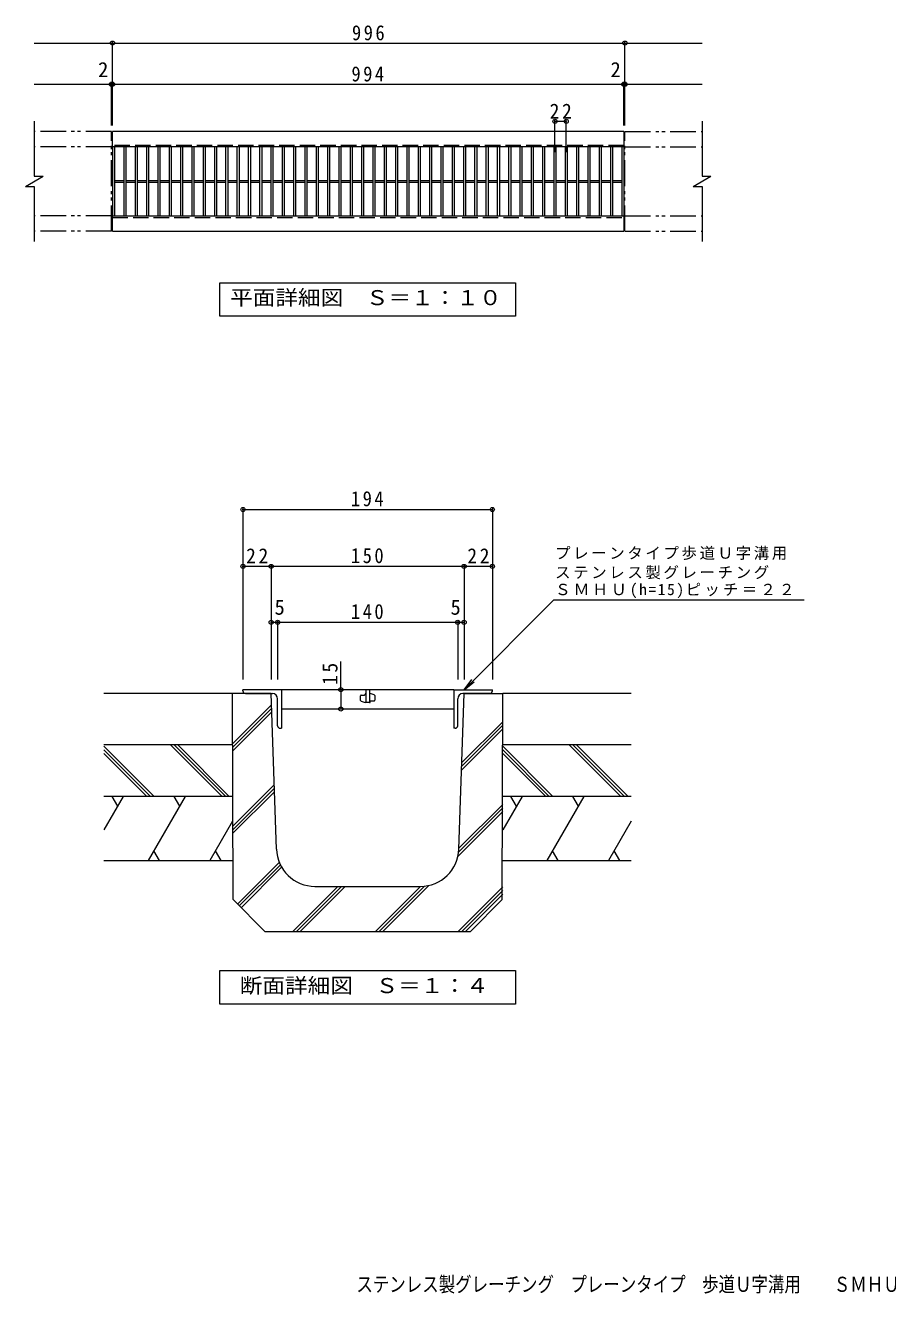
# Model space of a CAD drawing. Units: millimetres at full size, with parts at other scales. Extents: x -628 to 713, y -545 to 442.
# Drawn here: x -628 to 43, y -545 to 442 of the extents above; entities that cross this region are included whole.
import ezdxf
from ezdxf.enums import TextEntityAlignment as Align

# ---------------------------------------------------------------- set-up
doc = ezdxf.new("R2010")
doc.units = ezdxf.units.MM
doc.header["$LTSCALE"] = 4
doc.header["$PDMODE"] = 32
doc.header["$PDSIZE"] = 3.2
doc.linetypes.add('DASHED3', pattern=[4, 3, -1])
doc.linetypes.add('DOUBLE_CHAIN1', pattern=[8.8, 5, -1, 0.6, -0.6, 0.6, -1])
for name, color, linetype, lineweight in [('A-0', 7, 'Continuous', 9), ('A-2', 3, 'Continuous', 9), ('A-5', 7, 'Continuous', 9), ('A-6', 6, 'Continuous', 9), ('C-1', 2, 'Continuous', 9), ('C-2', 3, 'Continuous', 9), ('C-4', 7, 'Continuous', 9), ('C-5', 7, 'Continuous', 9)]:
    doc.layers.add(name, color=color, linetype=linetype, lineweight=lineweight)
doc.layers.add('F-5_F-5ﾚｲﾔ', color=2, linetype='Continuous')
doc.styles.add('ＭＳ ゴシック', font='')
doc.styles.get('ＭＳ ゴシック').set_extended_font_data('MS Gothic')

msp = doc.modelspace()

# ---------------------------------------------------------------- linework, layer by layer
at = {"layer": 'A-0'}
for p, q in [((-458.718, 66.327), (-458.718, -67.02)), ((-458.718, 65.127), (-264.718, 65.127)), ((-264.718, 66.327), (-264.718, -67.02)), ((-436.718, 20.849), (-458.718, 20.849)), ((-436.718, 22.049), (-436.718, -67.02)), ((-286.718, 20.849), (-436.718, 20.849)), ((-286.718, 22.049), (-286.718, -67.02)), ((-264.718, 20.849), (-286.718, 20.849)), ((-431.718, -22.652), (-436.718, -22.652)), ((-431.718, -21.452), (-431.718, -67.02)), ((-291.718, -22.652), (-431.718, -22.652)), ((-291.718, -21.452), (-291.718, -67.02)), ((-286.718, -22.652), (-291.718, -22.652)), ((-382.591, -75.02), (-382.591, -52.981)), ((-382.591, -75.02), (-382.591, -90.02))]:
    msp.add_line(p, q, dxfattribs=at)
for p in [(-458.718, 65.127), (-264.718, 65.127), (-458.718, 20.849), (-436.718, 20.849), (-286.718, 20.849), (-264.718, 20.849), (-436.718, -22.652), (-431.718, -22.652), (-291.718, -22.652), (-286.718, -22.652), (-382.591, -75.02), (-382.591, -90.02)]:
    msp.add_point(p, dxfattribs=at)
at = {"layer": 'A-2'}
for p, q in [((-428.718, -75.02), (-458.718, -75.02)), ((-458.718, -76.02), (-458.718, -75.02)), ((-456.718, -78.02), (-435.718, -78.02)), ((-428.718, -75.02), (-428.718, -105.02)), ((-294.718, -75.02), (-428.718, -75.02)), ((-363.718, -78.77), (-363.718, -78.52)), ((-363.218, -75.02), (-363.218, -85.02)), ((-360.218, -75.02), (-360.218, -85.02)), ((-359.718, -78.02), (-360.218, -78.02)), ((-356.55, -79.152), (-359.718, -78.02)), ((-294.718, -75.02), (-294.718, -105.02)), ((-294.718, -75.02), (-264.718, -75.02)), ((-266.718, -78.02), (-287.718, -78.02)), ((-264.718, -76.02), (-264.718, -75.02)), ((-431.718, -103.02), (-431.718, -82.02)), ((-367.218, -83.417), (-367.218, -79.77)), ((-366.886, -83.889), (-363.718, -85.02)), ((-366.718, -79.27), (-364.218, -79.27)), ((-360.218, -85.02), (-363.718, -85.02)), ((-359.718, -84.52), (-359.718, -84.27)), ((-359.218, -83.77), (-356.718, -83.77)), ((-356.218, -79.622), (-356.218, -83.27)), ((-291.718, -103.02), (-291.718, -82.02)), ((-428.718, -90.02), (-294.718, -90.02)), ((-429.718, -105.02), (-428.718, -105.02)), ((-293.718, -105.02), (-294.718, -105.02))]:
    msp.add_line(p, q, dxfattribs=at)
for centre, radius, start, end in [((-456.718, -76.02), 2, 180, 270), ((-435.718, -82.02), 4, 0, 90), ((-364.218, -78.77), 0.5, 270, 0), ((-363.218, -78.52), 0.5, 90, 180), ((-287.718, -82.02), 4, 90, 180), ((-266.718, -76.02), 2, 270, 0), ((-366.718, -79.77), 0.5, 90, 180), ((-366.718, -83.417), 0.5, 180, 250.34616), ((-360.218, -84.52), 0.5, 270, 0), ((-359.218, -84.27), 0.5, 90, 180), ((-356.718, -83.27), 0.5, 270, 0), ((-356.718, -79.622), 0.5, 0, 70.34616), ((-429.718, -103.02), 2, 180, 270), ((-293.718, -103.02), 2, 270, 0)]:
    msp.add_arc(centre, radius, start, end, dxfattribs=at)
at = {"layer": 'A-5'}
for p, q in [((-286.718, -75.02), (-216.931, -5.233)), ((-216.931, -5.233), (-22.234, -5.233)), ((-286.718, -75.02), (-280.63, -67.086)), ((-286.718, -75.02), (-278.784, -68.932))]:
    msp.add_line(p, q, dxfattribs=at)
msp.add_lwpolyline([(-476.718, -319.602), (-476.718, -293.602), (-246.718, -293.602), (-246.718, -319.602)], close=True, dxfattribs=at)
at = {"layer": 'A-6'}
for p, q in [((-436.718, -78.02), (-566.718, -78.02)), ((-466.373, -238.365), (-466.718, -78.02)), ((-432.685, -199.019), (-436.718, -78.02)), ((-290.751, -199.019), (-286.718, -78.02)), ((-286.718, -78.02), (-256.718, -78.02)), ((-156.718, -78.02), (-256.718, -78.02)), ((-466.634, -116.956), (-436.427, -86.749)), ((-466.628, -119.778), (-436.336, -89.486)), ((-466.622, -122.6), (-436.245, -92.223)), ((-288.703, -137.562), (-256.718, -105.577)), ((-288.605, -134.636), (-256.718, -102.749)), ((-288.508, -131.71), (-256.718, -99.921)), ((-466.718, -118.02), (-566.718, -118.02)), ((-474.931, -158.02), (-514.931, -118.02)), ((-472.102, -158.02), (-512.102, -118.02)), ((-469.274, -158.02), (-509.274, -118.02)), ((-156.718, -118.02), (-256.718, -118.02)), ((-164.931, -158.02), (-204.931, -118.02)), ((-162.102, -158.02), (-202.102, -118.02)), ((-159.274, -158.02), (-199.274, -118.02)), ((-527.653, -158.02), (-566.718, -118.955)), ((-530.481, -158.02), (-566.718, -121.783)), ((-533.31, -158.02), (-566.718, -124.612)), ((-217.653, -158.02), (-256.718, -118.955)), ((-220.481, -158.02), (-256.718, -121.783)), ((-223.31, -158.02), (-256.718, -124.612)), ((-466.496, -181.111), (-434.353, -148.968)), ((-466.49, -183.934), (-434.262, -151.705)), ((-466.484, -186.756), (-434.171, -154.443)), ((-466.718, -158.02), (-566.718, -158.02)), ((-551.705, -158.02), (-566.718, -184.023)), ((-560.533, -158.02), (-556.119, -165.665)), ((-503.63, -158.02), (-532.498, -208.02)), ((-512.458, -158.02), (-508.044, -165.665)), ((-290.907, -201.231), (-256.718, -167.042)), ((-290.735, -198.231), (-256.718, -164.214)), ((-156.718, -158.02), (-256.718, -158.02)), ((-241.705, -158.02), (-256.718, -184.023)), ((-250.533, -158.02), (-246.119, -165.665)), ((-193.63, -158.02), (-222.498, -208.02)), ((-202.458, -158.02), (-198.044, -165.665)), ((-466.718, -177.355), (-484.423, -208.02)), ((-291.47, -204.623), (-256.718, -169.871)), ((-156.718, -177.355), (-174.423, -208.02)), ((-523.67, -208.02), (-528.084, -200.375)), ((-475.595, -208.02), (-480.009, -200.375)), ((-213.67, -208.02), (-218.084, -200.375)), ((-165.595, -208.02), (-170.009, -200.375)), ((-566.718, -208.02), (-466.718, -208.02)), ((-462.915, -241.823), (-430.468, -209.377)), ((-461.5, -243.238), (-429.589, -211.326)), ((-460.086, -244.652), (-428.598, -213.164)), ((-256.718, -208.02), (-156.718, -208.02)), ((-419.818, -263.02), (-384.818, -228.02)), ((-416.989, -263.02), (-381.989, -228.02)), ((-414.161, -263.02), (-379.161, -228.02)), ((-402.701, -228.02), (-320.735, -228.02)), ((-355.524, -263.02), (-320.524, -228.02)), ((-352.696, -263.02), (-317.523, -227.847)), ((-349.867, -263.02), (-314.131, -227.284)), ((-291.231, -263.02), (-256.671, -228.46)), ((-288.402, -263.02), (-256.671, -231.288)), ((-285.574, -263.02), (-256.671, -234.117)), ((-441.718, -263.02), (-466.373, -238.365)), ((-441.718, -263.02), (-281.718, -263.02))]:
    msp.add_line(p, q, dxfattribs=at)
msp.add_lwpolyline([(-281.718, -263.02), (-257.063, -238.365), (-256.718, -78.02)], dxfattribs=at)
for centre, start, end in [((-402.701, -198.02), 181.90915, 270), ((-320.735, -198.02), 270, 358.09085)]:
    msp.add_arc(centre, 30, start, end, dxfattribs=at)
at = {"layer": 'C-1', "linetype": 'DOUBLE_CHAIN1'}
for p, q in [((-560.918, 359.167), (-620.918, 359.167)), ((-560.918, 281.567), (-560.918, 359.167)), ((-161.719, 359.167), (-101.719, 359.167)), ((-161.719, 281.567), (-161.719, 359.167)), ((-560.918, 347.167), (-620.918, 347.167)), ((-161.719, 347.167), (-101.719, 347.167)), ((-560.918, 293.568), (-620.918, 293.568)), ((-161.719, 293.568), (-101.719, 293.568)), ((-560.918, 281.567), (-620.918, 281.567)), ((-161.719, 281.567), (-101.719, 281.567))]:
    msp.add_line(p, q, dxfattribs=at)
at = {"layer": 'C-1'}
for p, q in [((-162.518, 359.167), (-560.118, 359.167)), ((-560.118, 347.167), (-560.118, 359.167)), ((-162.518, 359.167), (-162.518, 347.167)), ((-162.518, 347.167), (-560.118, 347.167)), ((-627.846, 316.367), (-613.99, 324.367)), ((-108.647, 316.367), (-94.791, 324.367)), ((-560.118, 293.568), (-162.518, 293.568)), ((-560.118, 281.567), (-560.118, 293.568)), ((-162.518, 293.568), (-162.518, 281.567)), ((-560.118, 281.567), (-162.518, 281.567))]:
    msp.add_line(p, q, dxfattribs=at)
at = {"layer": 'C-1', "linetype": 'DASHED3'}
for p, q in [((-162.518, 348.368), (-560.118, 348.368)), ((-560.118, 292.368), (-162.518, 292.368))]:
    msp.add_line(p, q, dxfattribs=at)
at = {"layer": 'C-1'}
for points in [[(-620.918, 367.168), (-620.918, 324.367), (-613.99, 324.367)], [(-101.719, 367.168), (-101.719, 324.367), (-94.791, 324.367)], [(-627.846, 316.367), (-620.918, 316.367), (-620.918, 273.567)], [(-108.647, 316.367), (-101.719, 316.367), (-101.719, 273.567)]]:
    msp.add_lwpolyline(points, dxfattribs=at)
at = {"layer": 'C-2'}
for p, q in [((-560.118, 347.167), (-560.118, 293.568)), ((-558.518, 347.167), (-558.518, 293.568)), ((-551.318, 347.167), (-551.318, 293.568)), ((-549.718, 347.167), (-549.718, 293.568)), ((-542.518, 347.167), (-542.518, 293.568)), ((-540.918, 347.167), (-540.918, 293.568)), ((-533.718, 347.167), (-533.718, 293.568)), ((-532.118, 347.167), (-532.118, 293.568)), ((-524.918, 347.167), (-524.918, 293.568)), ((-523.318, 347.167), (-523.318, 293.568)), ((-516.118, 347.167), (-516.118, 293.568)), ((-514.518, 347.167), (-514.518, 293.568)), ((-507.318, 347.167), (-507.318, 293.568)), ((-505.718, 347.167), (-505.718, 293.568)), ((-498.518, 347.167), (-498.518, 293.568)), ((-496.918, 347.167), (-496.918, 293.568)), ((-489.718, 347.167), (-489.718, 293.568)), ((-488.118, 347.167), (-488.118, 293.568)), ((-480.918, 347.167), (-480.918, 293.568)), ((-479.318, 347.167), (-479.318, 293.568)), ((-472.118, 347.167), (-472.118, 293.568)), ((-470.518, 347.167), (-470.518, 293.568)), ((-463.318, 347.167), (-463.318, 293.568)), ((-461.718, 347.167), (-461.718, 293.568)), ((-454.518, 347.167), (-454.518, 293.568)), ((-452.918, 347.167), (-452.918, 293.568)), ((-445.718, 347.167), (-445.718, 293.568)), ((-444.118, 347.167), (-444.118, 293.568)), ((-436.918, 347.167), (-436.918, 293.568)), ((-435.318, 347.167), (-435.318, 293.568)), ((-428.118, 347.167), (-428.118, 293.568)), ((-426.518, 347.167), (-426.518, 293.568)), ((-419.318, 347.167), (-419.318, 293.568)), ((-417.718, 347.167), (-417.718, 293.568)), ((-410.518, 347.167), (-410.518, 293.568)), ((-408.918, 347.167), (-408.918, 293.568)), ((-401.718, 347.167), (-401.718, 293.568)), ((-400.118, 347.167), (-400.118, 293.568)), ((-392.918, 347.167), (-392.918, 293.568)), ((-391.318, 347.167), (-391.318, 293.568)), ((-384.118, 347.167), (-384.118, 293.568)), ((-382.518, 347.167), (-382.518, 293.568)), ((-375.318, 347.167), (-375.318, 293.568)), ((-373.718, 347.167), (-373.718, 293.568)), ((-366.518, 347.167), (-366.518, 293.568)), ((-364.918, 347.167), (-364.918, 293.568)), ((-357.718, 347.167), (-357.718, 293.568)), ((-356.118, 347.167), (-356.118, 293.568)), ((-348.918, 347.167), (-348.918, 293.568)), ((-347.318, 347.167), (-347.318, 293.568)), ((-340.118, 347.167), (-340.118, 293.568)), ((-338.518, 347.167), (-338.518, 293.568)), ((-331.318, 347.167), (-331.318, 293.568)), ((-329.718, 347.167), (-329.718, 293.568)), ((-322.518, 347.167), (-322.518, 293.568)), ((-320.918, 347.167), (-320.918, 293.568)), ((-313.718, 347.167), (-313.718, 293.568)), ((-312.118, 347.167), (-312.118, 293.568)), ((-304.918, 347.167), (-304.918, 293.568)), ((-303.318, 347.167), (-303.318, 293.568)), ((-296.118, 347.167), (-296.118, 293.568)), ((-294.518, 347.167), (-294.518, 293.568)), ((-287.318, 347.167), (-287.318, 293.568)), ((-285.718, 347.167), (-285.718, 293.568)), ((-278.518, 347.167), (-278.518, 293.568)), ((-276.918, 347.167), (-276.918, 293.568)), ((-269.718, 347.167), (-269.718, 293.568)), ((-268.118, 347.167), (-268.118, 293.568)), ((-260.918, 347.167), (-260.918, 293.568)), ((-259.318, 347.167), (-259.318, 293.568)), ((-252.118, 347.167), (-252.118, 293.568)), ((-250.518, 347.167), (-250.518, 293.568)), ((-243.318, 347.167), (-243.318, 293.568)), ((-241.718, 347.167), (-241.718, 293.568)), ((-234.518, 347.167), (-234.518, 293.568)), ((-232.918, 347.167), (-232.918, 293.568)), ((-225.718, 347.167), (-225.718, 293.568)), ((-224.118, 347.167), (-224.118, 293.568)), ((-216.918, 347.167), (-216.918, 293.568)), ((-215.318, 347.167), (-215.318, 293.568)), ((-208.118, 347.167), (-208.118, 293.568)), ((-206.518, 347.167), (-206.518, 293.568)), ((-199.318, 347.167), (-199.318, 293.568)), ((-197.718, 347.167), (-197.718, 293.568)), ((-190.518, 347.167), (-190.518, 293.568)), ((-188.918, 347.167), (-188.918, 293.568)), ((-181.718, 347.167), (-181.718, 293.568)), ((-180.118, 347.167), (-180.118, 293.568)), ((-172.918, 347.167), (-172.918, 293.568)), ((-171.318, 347.167), (-171.318, 293.568)), ((-164.118, 347.167), (-164.118, 293.568)), ((-162.518, 347.167), (-162.518, 293.568)), ((-558.518, 320.968), (-551.318, 320.968)), ((-558.518, 319.768), (-551.318, 319.768)), ((-549.718, 320.968), (-542.518, 320.968)), ((-549.718, 319.768), (-542.518, 319.768)), ((-540.918, 320.968), (-533.718, 320.968)), ((-540.918, 319.768), (-533.718, 319.768)), ((-532.118, 320.968), (-524.918, 320.968)), ((-532.118, 319.768), (-524.918, 319.768)), ((-523.318, 320.968), (-516.118, 320.968)), ((-523.318, 319.768), (-516.118, 319.768)), ((-514.518, 320.968), (-507.318, 320.968)), ((-514.518, 319.768), (-507.318, 319.768)), ((-505.718, 320.968), (-498.518, 320.968)), ((-505.718, 319.768), (-498.518, 319.768)), ((-496.918, 320.968), (-489.718, 320.968)), ((-496.918, 319.768), (-489.718, 319.768)), ((-488.118, 320.968), (-480.918, 320.968)), ((-488.118, 319.768), (-480.918, 319.768)), ((-479.318, 320.968), (-472.118, 320.968)), ((-479.318, 319.768), (-472.118, 319.768)), ((-470.518, 320.968), (-463.318, 320.968)), ((-470.518, 319.768), (-463.318, 319.768)), ((-461.718, 320.968), (-454.518, 320.968)), ((-461.718, 319.768), (-454.518, 319.768)), ((-452.918, 320.968), (-445.718, 320.968)), ((-452.918, 319.768), (-445.718, 319.768)), ((-444.118, 320.968), (-436.918, 320.968)), ((-444.118, 319.768), (-436.918, 319.768)), ((-435.318, 320.968), (-428.118, 320.968)), ((-435.318, 319.768), (-428.118, 319.768)), ((-426.518, 320.968), (-419.318, 320.968)), ((-426.518, 319.768), (-419.318, 319.768)), ((-417.718, 320.968), (-410.518, 320.968)), ((-417.718, 319.768), (-410.518, 319.768)), ((-408.918, 320.968), (-401.718, 320.968)), ((-408.918, 319.768), (-401.718, 319.768)), ((-400.118, 320.968), (-392.918, 320.968)), ((-400.118, 319.768), (-392.918, 319.768)), ((-391.318, 320.968), (-384.118, 320.968)), ((-391.318, 319.768), (-384.118, 319.768)), ((-382.518, 320.968), (-375.318, 320.968)), ((-382.518, 319.768), (-375.318, 319.768)), ((-373.718, 320.968), (-366.518, 320.968)), ((-373.718, 319.768), (-366.518, 319.768)), ((-364.918, 320.968), (-357.718, 320.968)), ((-364.918, 319.768), (-357.718, 319.768)), ((-356.118, 320.968), (-348.918, 320.968)), ((-356.118, 319.768), (-348.918, 319.768)), ((-347.318, 320.968), (-340.118, 320.968)), ((-347.318, 319.768), (-340.118, 319.768)), ((-338.518, 320.968), (-331.318, 320.968)), ((-338.518, 319.768), (-331.318, 319.768)), ((-329.718, 320.968), (-322.518, 320.968)), ((-329.718, 319.768), (-322.518, 319.768)), ((-320.918, 320.968), (-313.718, 320.968)), ((-320.918, 319.768), (-313.718, 319.768)), ((-312.118, 320.968), (-304.918, 320.968)), ((-312.118, 319.768), (-304.918, 319.768)), ((-303.318, 320.968), (-296.118, 320.968)), ((-303.318, 319.768), (-296.118, 319.768)), ((-294.518, 320.968), (-287.318, 320.968)), ((-294.518, 319.768), (-287.318, 319.768)), ((-285.718, 320.968), (-278.518, 320.968)), ((-285.718, 319.768), (-278.518, 319.768)), ((-276.918, 320.968), (-269.718, 320.968)), ((-276.918, 319.768), (-269.718, 319.768)), ((-268.118, 320.968), (-260.918, 320.968)), ((-268.118, 319.768), (-260.918, 319.768)), ((-259.318, 320.968), (-252.118, 320.968)), ((-259.318, 319.768), (-252.118, 319.768)), ((-250.518, 320.968), (-243.318, 320.968)), ((-250.518, 319.768), (-243.318, 319.768)), ((-241.718, 320.968), (-234.518, 320.968)), ((-241.718, 319.768), (-234.518, 319.768)), ((-232.918, 320.968), (-225.718, 320.968)), ((-232.918, 319.768), (-225.718, 319.768)), ((-224.118, 320.968), (-216.918, 320.968)), ((-224.118, 319.768), (-216.918, 319.768)), ((-215.318, 320.968), (-208.118, 320.968)), ((-215.318, 319.768), (-208.118, 319.768)), ((-206.518, 320.968), (-199.318, 320.968)), ((-206.518, 319.768), (-199.318, 319.768)), ((-197.718, 320.968), (-190.518, 320.968)), ((-197.718, 319.768), (-190.518, 319.768)), ((-188.918, 320.968), (-181.718, 320.968)), ((-188.918, 319.768), (-181.718, 319.768)), ((-180.118, 320.968), (-172.918, 320.968)), ((-180.118, 319.768), (-172.918, 319.768)), ((-171.318, 320.968), (-164.118, 320.968)), ((-171.318, 319.768), (-164.118, 319.768))]:
    msp.add_line(p, q, dxfattribs=at)
at = {"layer": 'C-4'}
for p, q in [((-620.918, 427.967), (-101.719, 427.967)), ((-560.118, 363.967), (-560.118, 429.167)), ((-161.719, 363.967), (-161.719, 429.167)), ((-620.918, 395.967), (-101.719, 395.967)), ((-560.918, 363.967), (-560.918, 397.167)), ((-162.518, 363.967), (-162.518, 397.167)), ((-216.118, 343.167), (-216.118, 368.367)), ((-216.118, 367.167), (-207.318, 367.167)), ((-207.318, 343.167), (-207.318, 368.367))]:
    msp.add_line(p, q, dxfattribs=at)
for p in [(-560.118, 427.967), (-161.719, 427.967), (-560.918, 395.967), (-560.118, 395.967), (-162.518, 395.967), (-161.719, 395.967), (-216.118, 367.167), (-207.318, 367.167)]:
    msp.add_point(p, dxfattribs=at)
at = {"layer": 'C-5'}
msp.add_lwpolyline([(-476.718, 215.568), (-476.718, 241.567), (-246.718, 241.567), (-246.718, 215.568)], close=True, dxfattribs=at)

# ---------------------------------------------------------------- texts
at = {"layer": 'A-0', "color": 2, "style": 'ＭＳ ゴシック'}
for p in [(-434.14, -20.252), (-297.319, -20.252)]:
    msp.add_text('5', height=11.73, dxfattribs=at).set_placement(p, align=Align.BOTTOM_LEFT)
at = {"layer": 'A-0', "color": 2, "char_height": 11.73, "attachment_point": 7, "style": 'ＭＳ ゴシック'}
for s, insert in [('\\T1.27;\\W0.9;194', (-374.718, 67.527)), ('\\T1.27;\\W0.95;22', (-456.218, 23.249)), ('\\T1.27;\\W0.9;150', (-374.718, 23.249)), ('\\T1.27;\\W0.95;22', (-284.218, 23.249)), ('\\T1.27;\\W0.9;140', (-374.718, -20.252))]:
    msp.add_mtext(s, dxfattribs=dict(at, insert=insert))
at = {"layer": 'A-0', "color": 2, "insert": (-384.991, -71.341), "char_height": 11.73, "attachment_point": 7, "rotation": 90, "style": 'ＭＳ ゴシック'}
msp.add_mtext('\\T1.27;\\W0.95;15', dxfattribs=at)
at = {"layer": 'A-5', "color": 2, "style": 'ＭＳ ゴシック', "width": 1.1}
msp.add_text('断面詳細図\u3000Ｓ＝１：４', height=11.73, dxfattribs=at).set_placement((-461.21, -314.602), align=Align.BOTTOM_LEFT)
at = {"layer": 'A-5', "char_height": 8.798, "attachment_point": 7, "style": 'ＭＳ ゴシック'}
for s, insert in [('\\T1.17;プレーンタイプ歩道Ｕ字溝用', (-215.969, 25.818)), ('\\T1.17;ステンレス製グレーチング', (-215.968, 10.83)), ('\\T1.21;ＳＭＨＵ(h=15)ピッチ＝２２', (-215.968, -3.825))]:
    msp.add_mtext(s, dxfattribs=dict(at, insert=insert))
at = {"layer": 'C-4', "color": 2, "style": 'ＭＳ ゴシック'}
for p in [(-571.303, 397.967), (-172.903, 397.967)]:
    msp.add_text('2', height=11.73, dxfattribs=at).set_placement(p, align=Align.BOTTOM_LEFT)
at = {"layer": 'C-4', "color": 2, "char_height": 11.73, "attachment_point": 7, "style": 'ＭＳ ゴシック'}
for s, insert in [('\\T1.27;\\W0.9;996', (-373.918, 429.967)), ('\\T1.27;\\W0.9;994', (-374.318, 397.967)), ('\\T1.27;\\W0.95;22', (-220.218, 369.167))]:
    msp.add_mtext(s, dxfattribs=dict(at, insert=insert))
at = {"layer": 'C-5', "color": 2, "style": 'ＭＳ ゴシック', "width": 1.1}
msp.add_text('平面詳細図\u3000Ｓ＝１：１０', height=11.73, dxfattribs=at).set_placement((-468.718, 220.567), align=Align.BOTTOM_LEFT)
at = {"layer": 'F-5_F-5ﾚｲﾔ', "style": 'ＭＳ ゴシック', "width": 0.8}
msp.add_text('ステンレス製グレーチング\u3000プレーンタイプ\u3000歩道Ｕ字溝用\u3000\u3000ＳＭＨＵ\u3000１５１５\u3000Ｐ＝２２', height=11.73, dxfattribs=at).set_placement((-370.476, -546.95), align=Align.BOTTOM_LEFT)

doc.saveas('drawing.dxf')
